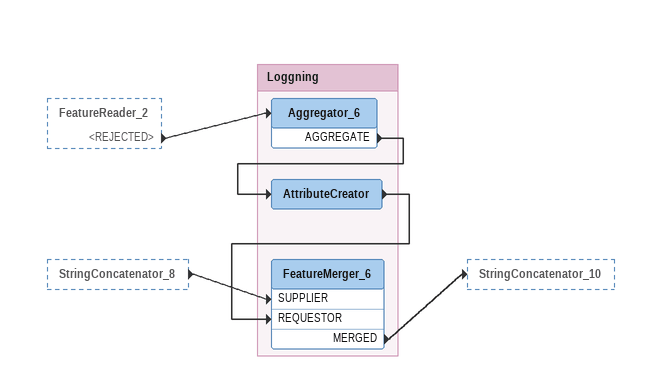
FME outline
FeatureReader_2 [outside]
    <REJECTED> -> Aggregator_6
StringConcatenator_8 [outside]
    -> FeatureMerger_6 [SUPPLIER]

Bookmark: Loggning
Aggregator_6
    AGGREGATE -> AttributeCreator
AttributeCreator
    -> FeatureMerger_6 [REQUESTOR]
FeatureMerger_6
    MERGED -> StringConcatenator_10
